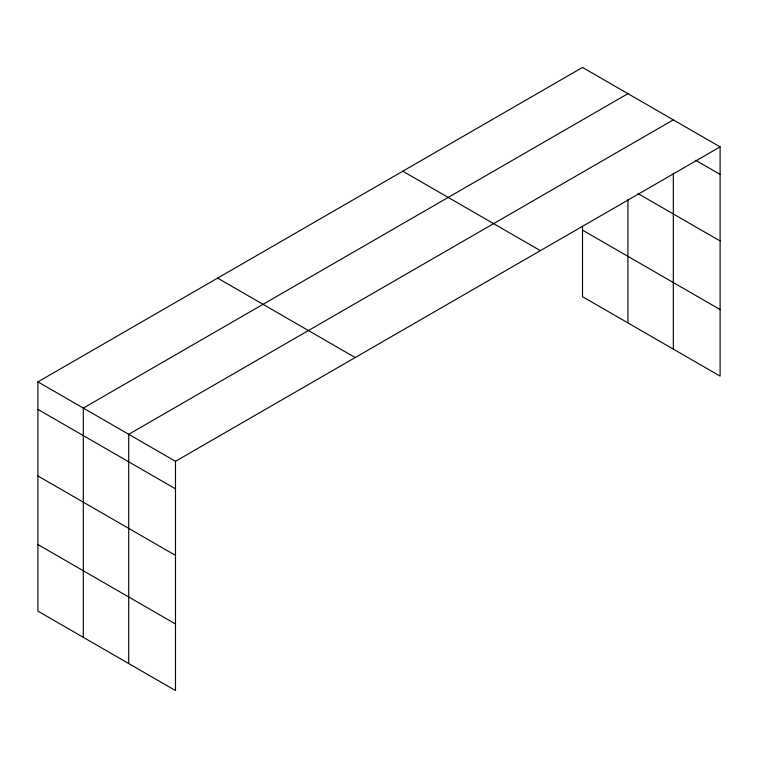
<?xml version="1.0" encoding="UTF-8"?>
<svg xmlns="http://www.w3.org/2000/svg" width="758" height="758" viewBox="0 0 758 758"><rect width="100%" height="100%" fill="white"/><g stroke="black" fill="none" stroke-linecap="round" stroke-linejoin="round"><path stroke-width="1.14" d="M720.1 146.881L582.504 67.443L37.9 381.871L37.9 611.119L175.496 690.557L175.496 461.309L720.1 146.881L720.1 376.129L582.504 296.691L582.504 226.576M627.918 93.66L83.304 408.088L83.304 637.336M673.322 119.878L128.708 434.306L128.708 663.544M695.692 160.308L720.1 174.397M637.999 193.574L720.1 240.968M582.504 230.119L720.1 309.558M402.792 171.204L540.378 250.642M217.622 278.11L355.208 357.549M37.9 381.871L175.496 461.309M37.9 409.386L175.496 488.825M37.9 475.958L175.496 555.396M37.9 544.547L175.496 623.986M673.322 173.089L673.322 349.116M627.918 199.572L627.918 322.908"/></g></svg>
